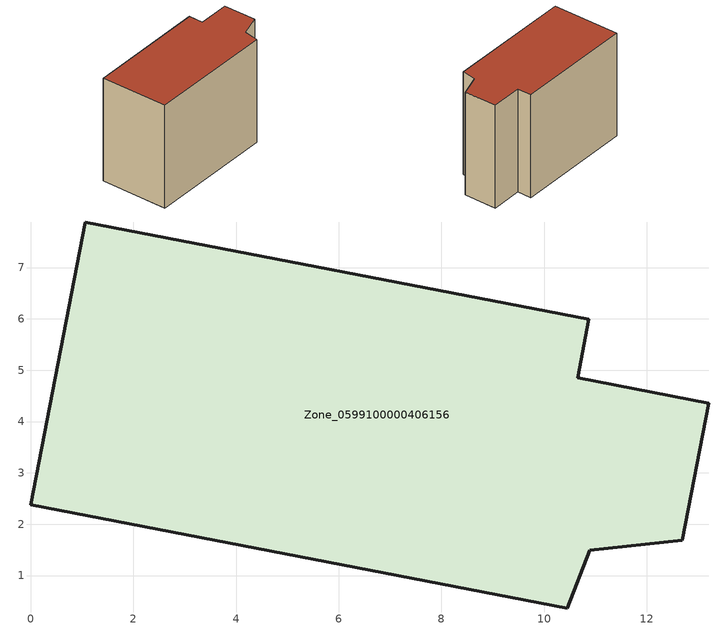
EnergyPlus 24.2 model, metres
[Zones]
Zone_0599100000406156
 floor ground (C_G): 13.21,4.36 12.69,1.69 10.89,1.49 10.46,0.37 0,2.38 1.06,7.89 10.87,5.99 10.65,4.85 z0
 wall outside (C_F): 1.06,7.89 0,2.38 10.46,0.37 10.89,1.49 12.69,1.69 13.21,4.36 10.65,4.85 10.87,5.99 1.06,7.89 z0:8.86
 roof outside (C_R): 12.69,1.69 13.21,4.36 10.65,4.85 10.87,5.99 1.06,7.89 0,2.38 10.46,0.37 10.89,1.49 z8.86
[BUILDING]
Pand.0599100000406156: North Axis=0; Terrain=City; Loads Convergence Tolerance Value=0.04; Temperature Convergence Tolerance Value=0.4; Solar Distribution=FullExterior; Maximum Number of Warmup Days=25; Minimum Number of Warmup Days=1
[Site:Location]
Rotterdam.The.Hague.AP_ZH_NLD Design_Conditions: Latitude=51.96; Longitude=4.45; Time Zone=1; Elevation=-4.5
[SITE:GROUNDTEMPERATURE:BUILDINGSURFACE]
18, 18, 18, 18, 18, 18, 18, 18, 18, 18, 18, 18
[MATERIAL] Thermal Absorptance=0.9; Solar Absorptance=0.7; Visible Absorptance=0.7
Name | Roughness | Thickness | Conductivity | Density | Specific Heat
G.TI.1992-2005 | MediumSmooth | 0.15 | 0.06 | 540 | 1210
F.TI.1992-2005 | Rough | 0.3 | 0.12 | 1920 | 840
R.TI.1992-2005 | MediumRough | 0.2 | 0.08 | 1500 | 1000
[CONSTRUCTION]
C_G: G.TI.1992-2005
C_F: F.TI.1992-2005
C_R: R.TI.1992-2005
[ZONE]
Zone_0599100000406156: Type=1; Multiplier=1; Ceiling Height=Autocalculate; Volume=Autocalculate; Floor Area=autocalculate; Part of Total Floor Area=Yes
[ZONEINFILTRATION:DESIGNFLOWRATE]
Infil_Zone_0599100000406156: Zone or ZoneList or Space or SpaceList=Zone_0599100000406156; Schedule=AlwaysOn; Design Flow Rate Calculation Method=Flow/Area; Flow Rate per Floor Area=0.0015; Constant Term Coefficient=1; Temperature Term Coefficient=0; Velocity Term Coefficient=0; Velocity Squared Term Coefficient=0
[HVACTEMPLATE:ZONE:IDEALLOADSAIRSYSTEM]
Zone_0599100000406156: Maximum Heating Supply Air Temperature=50; Minimum Cooling Supply Air Temperature=13; Maximum Heating Supply Air Humidity Ratio=0.0156; Minimum Cooling Supply Air Humidity Ratio=0.0077; Heating Limit=NoLimit; Cooling Limit=NoLimit; Dehumidification Control Type=ConstantSensibleHeatRatio; Cooling Sensible Heat Ratio=0.7; Dehumidification Setpoint=60; Humidification Control Type=None; Humidification Setpoint=30; Outdoor Air Method=None; Outdoor Air Flow Rate per Person=0.00944; Outdoor Air Flow Rate per Zone Floor Area=0; Outdoor Air Flow Rate per Zone=0; Demand Controlled Ventilation Type=None; Outdoor Air Economizer Type=NoEconomizer; Heat Recovery Type=None; Sensible Heat Recovery Effectiveness=0.7; Latent Heat Recovery Effectiveness=0.65
[ZONECONTROL:THERMOSTAT]
ThermostatControl_Zone_0599100000406156: Zone or ZoneList=Zone_0599100000406156; Control Type Schedule=DualSetpointControlType; Control 1=Thermostat_Zone_0599100000406156; Temperature Difference Between Cutout And Setpoint=0
[THERMOSTATSETPOINT:DUALSETPOINT]
Thermostat_Zone_0599100000406156: Heating Setpoint Temperature Schedule=HeatingSetpoint_Zone_0599100000406156; Cooling Setpoint Temperature Schedule=CoolingSetpoint_Zone_0599100000406156
[SCHEDULE:COMPACT]
HeatingSetpoint_Zone_0599100000406156: Through: 12/31, For: AllDays, Until: 24:00, 21
CoolingSetpoint_Zone_0599100000406156: Through: 12/31, For: AllDays, Until: 24:00, 24
DualSetpointControlType: Through: 12/31, For: AllDays, Until: 24:00, 4
AlwaysOn: Through: 12/31, For: AllDays, Until: 24:00, 1
